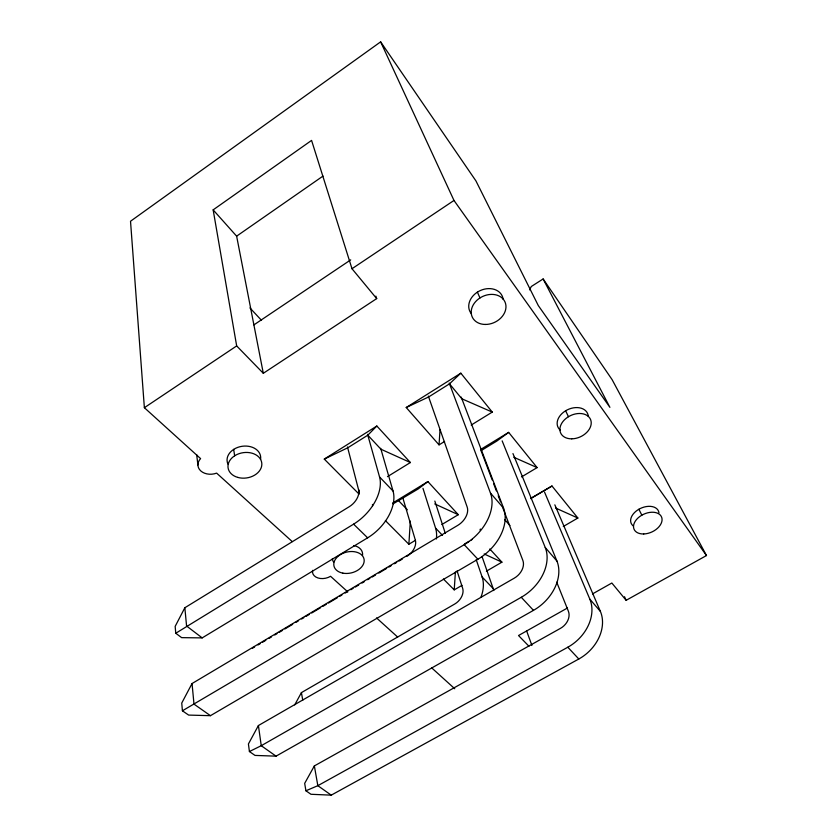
<?xml version="1.0" encoding="UTF-8"?>
<svg xmlns="http://www.w3.org/2000/svg" width="837" height="837" viewBox="0 0 837 837"><rect width="100%" height="100%" fill="white"/><g stroke="black" fill="none" stroke-linecap="round" stroke-linejoin="round"><path stroke-width="1.26" d="M359.324 490.231L359.094 494.133L324.285 459.094L376.838 426.023L410.381 462.537L387.468 476.651M415.466 540.294L408.874 544.238L410.329 521.095M444.593 441.455L439.048 444.876L440.032 429.559M461.982 585.366L454.219 589.876L455.401 571.995M347.481 446.948L358.602 489.886A14.26 8.966 -45.2 0 1 349.28 506.699L184.851 607.746L175.163 626.379L175.76 633.253L181.639 637.648L202.188 637.888L367.631 537.825A39.13 25.058 -45.2 0 0 393.034 491.026L380.689 448.329M428.335 396.068L467.172 507.044A15.464 10.557 -42.6 0 1 457.724 525.395L192.039 683.547L181.744 703.07L182.414 710.801L188.618 715.08L210.453 715.677L477.896 559.242A42.373 29.462 -42.6 0 0 503.56 508.122L461.218 397.104M529.539 289.853L531.328 286.495L543.129 278.962L612.098 379.621L706.48 555.548L626.139 600.307L611.847 583.023L592.502 593.914M502.409 506.762L522.874 560.466A14.668 10.714 -42.2 0 1 514.242 578.179L258.413 725.533L248.422 743.967L249.416 751.542L254.992 755.413L276.043 756.156L533.472 610.361A40.218 29.818 -42.2 0 0 556.929 561.052L512.955 453.57M294.718 704.89L301.414 692.617L454.742 604.021A12.942 9.28 -45.5 0 0 462.662 588.265L457.044 570.865M556.72 582.207L568.396 611.251A13.926 10.755 -42 0 1 560.466 628.357L314.356 765.918L304.678 783.359L305.913 790.777L310.977 794.282L331.243 795.15L578.806 659.001A38.22 29.902 -42 0 0 600.391 611.408L554.837 504.837M324.285 459.094L347.711 447.816L367.82 435.177L376.838 426.023M439.048 444.876L406.227 407.525L428.638 396.958L449.511 383.838L460.821 373.176L492.261 412.086L471.2 425.06M441.831 524.537L458.299 514.692L427.895 481.599L418.102 489.007L393.076 503.874M521.535 476.912L537.113 467.601L508.666 432.384L496.749 441.109L481.139 450.62M543.129 278.962L609.901 407.357L538.306 305.578L475.929 180.897L380.636 41.85L130.52 221.24L144.372 407.703L200.587 458.603A13.476 10.096 -7 0 0 200.786 470.928A13.476 10.096 -7 0 0 216.626 473.125L292.218 541.581M213.153 209.867L311.573 140.407L351.99 268.729L376.692 298.6L263.31 373.292L236.672 345.922L213.153 209.867L236.63 236.16L263.31 373.292M236.63 236.16L322.988 176.094M253.893 324.892L350.713 259.868M144.372 407.703L236.672 345.922M351.99 268.729L453.989 200.451L380.636 41.85M175.76 633.253L353.591 524.15A39.632 24.911 -45.2 0 0 379.548 476.954L367.579 434.34M406.227 407.525L460.821 373.176M392.679 503.047L427.895 481.599M480.741 449.396L508.666 432.384M252.397 648.298L254.636 646.97M257.984 644.971L260.223 643.632M262.462 642.303L265.821 640.305M269.179 638.307L271.418 636.978M274.766 634.98L277.005 633.651M279.244 632.322L282.603 630.324M284.842 628.985L292.668 624.329M296.026 622.33L298.265 621.002M301.623 619.003L303.862 617.675M306.101 616.335L309.449 614.337M311.688 613.008L320.644 607.683M322.883 606.354L326.231 604.356M328.47 603.027L337.426 597.702M339.665 596.362L341.904 595.034M345.252 593.035L347.491 591.707M350.849 589.708L353.088 588.38M355.327 587.04L358.686 585.042M362.034 583.054L364.273 581.715M367.631 579.717L369.87 578.388M372.109 577.059L375.468 575.061M378.816 573.063L386.652 568.407M388.891 567.067L391.13 565.739M394.478 563.74L396.717 562.412M398.956 561.083L402.315 559.085M531.045 498.193L551.991 486.015L577.865 518.03L563.291 526.494M530.658 498.632L551.991 486.015M464.535 543.966L469.023 541.309M449.218 383.032L490.482 493.098A42.969 29.347 -42.6 0 1 464.211 544.688L182.414 710.801M486.391 571.19L501.918 562.161L489.802 548.978M502.148 440.848L545.243 547.524A40.751 29.766 -42.2 0 1 521.273 597.283L261.249 745.704L249.416 751.542M567.465 607.997L518.521 635.534L528.921 646.216M544.542 492.114L589.855 599.198A38.701 29.902 -42 0 1 567.821 647.221L317.84 785.681L305.913 790.777M492.261 412.086L461.867 398.81L449.511 383.838M513.782 457.264L537.113 467.601M555.674 508.08L577.865 518.03M410.381 462.537L380.95 449.239L367.82 435.177M434.738 503.926L458.299 514.692M484.173 553.968L501.918 562.161M210.453 715.677L193.996 704.126L192.039 683.547M276.043 756.156L261.249 745.704L258.413 725.533M331.243 795.15L317.84 785.681L314.356 765.918M202.188 637.888L186.578 626.013L184.851 607.746M347.815 591.916L330.563 576.295A11.687 8.056 -12.5 0 1 317.861 577.938A11.687 8.056 -12.5 0 1 312.609 570.374M376.556 617.947L397.638 637.041M431.641 667.821L454.742 688.746M353.591 524.15L367.631 537.825M385.397 520.614L408.874 544.238M443.411 579.005L454.219 589.876M398.715 500.808L407.357 509.796M379.548 476.954L393.034 491.026M422.967 488.327L435.554 528.074L442.501 535.366M476.201 559.671L482.122 576.965L493.171 588.578A35.552 25.832 -45.5 0 1 493.757 590.556M464.211 544.688L477.896 559.242M521.273 597.283L533.472 610.361M567.821 647.221L578.806 659.001M249.939 307.943L261.521 320.351M504.847 519.746L509.932 525.521M490.482 493.098L503.56 508.122M545.243 547.524L556.929 561.052M589.855 599.198L600.391 611.408M453.989 200.451L706.48 555.548M638.882 509.252L641.843 515.184M565.634 410.779L568.459 416.711M624.528 596.739L626.139 600.307M477.404 292.144L479.967 297.941M481.024 450.609L492.187 479.904M493.579 483.566L496.362 490.89M498.224 495.776L500.547 501.876M526.557 630.711L531.903 645.432M481.997 556.459L493.171 588.578M375.876 296.131L376.692 298.6M434.842 501.07L445.305 533.389M402.764 497.638L415.351 540.147A13.58 9.165 -45.2 0 1 406.792 556.417M301.414 692.617L302.753 700.224M233.669 449.385L234.653 455.799M196.674 454.648L197.909 464.974M633.243 525.939A14.972 9.772 -24.6 0 1 639.886 508.708A14.972 9.772 -24.6 0 1 658.97 512.809M560.413 430.239A16.311 11.687 -25.1 0 1 567.256 409.879A16.311 11.687 -25.1 0 1 588.275 416.313M353.863 545.546A15.348 10.661 -13.6 0 1 362.526 555.465M333.66 562.202A15.348 10.661 -13.6 0 1 332.373 558.541M471.388 313.739A17.912 14.229 -25.8 0 1 480.323 290.544A17.912 14.229 -25.8 0 1 503.173 299.374M227.946 464.075A16.918 12.733 -8.8 0 1 242.186 446.278A16.918 12.733 -8.8 0 1 260.569 459.419M372.455 504.449A14.083 9.019 -45.2 0 1 372.57 506.008M435.554 528.074A37.728 25.476 -45.2 0 1 436.38 538.976M482.122 576.965A35.97 25.79 -45.5 0 1 480.961 597.189M480.365 529.036A15.254 10.599 -42.6 0 1 480.009 530.009M472.235 539.384A15.254 10.599 -42.6 0 1 471.273 539.991M643.747 533.964A15.056 9.772 -24.6 0 0 661.68 517.308A15.056 9.772 -24.6 0 0 637.951 518.03A15.056 9.772 -24.6 0 0 643.747 533.964M571.734 438.829A16.405 11.697 -25.1 0 0 590.64 419.703A16.405 11.697 -25.1 0 0 564.337 419.944A16.405 11.697 -25.1 0 0 571.734 438.829M342.856 573.146A15.432 10.661 -13.6 0 0 364.105 559.451A15.432 10.661 -13.6 0 0 339.989 554.879A15.432 10.661 -13.6 0 0 342.856 573.146M485.146 324.453A18.016 14.25 -25.6 0 0 505.067 302.126A18.016 14.25 -25.6 0 0 475.562 301.686A18.016 14.25 -25.6 0 0 485.146 324.453M237.802 477.414A17.012 12.743 -8.8 0 0 261.772 463.018A17.012 12.743 -8.8 0 0 235.155 455.485A17.012 12.743 -8.8 0 0 237.802 477.414"/></g></svg>
